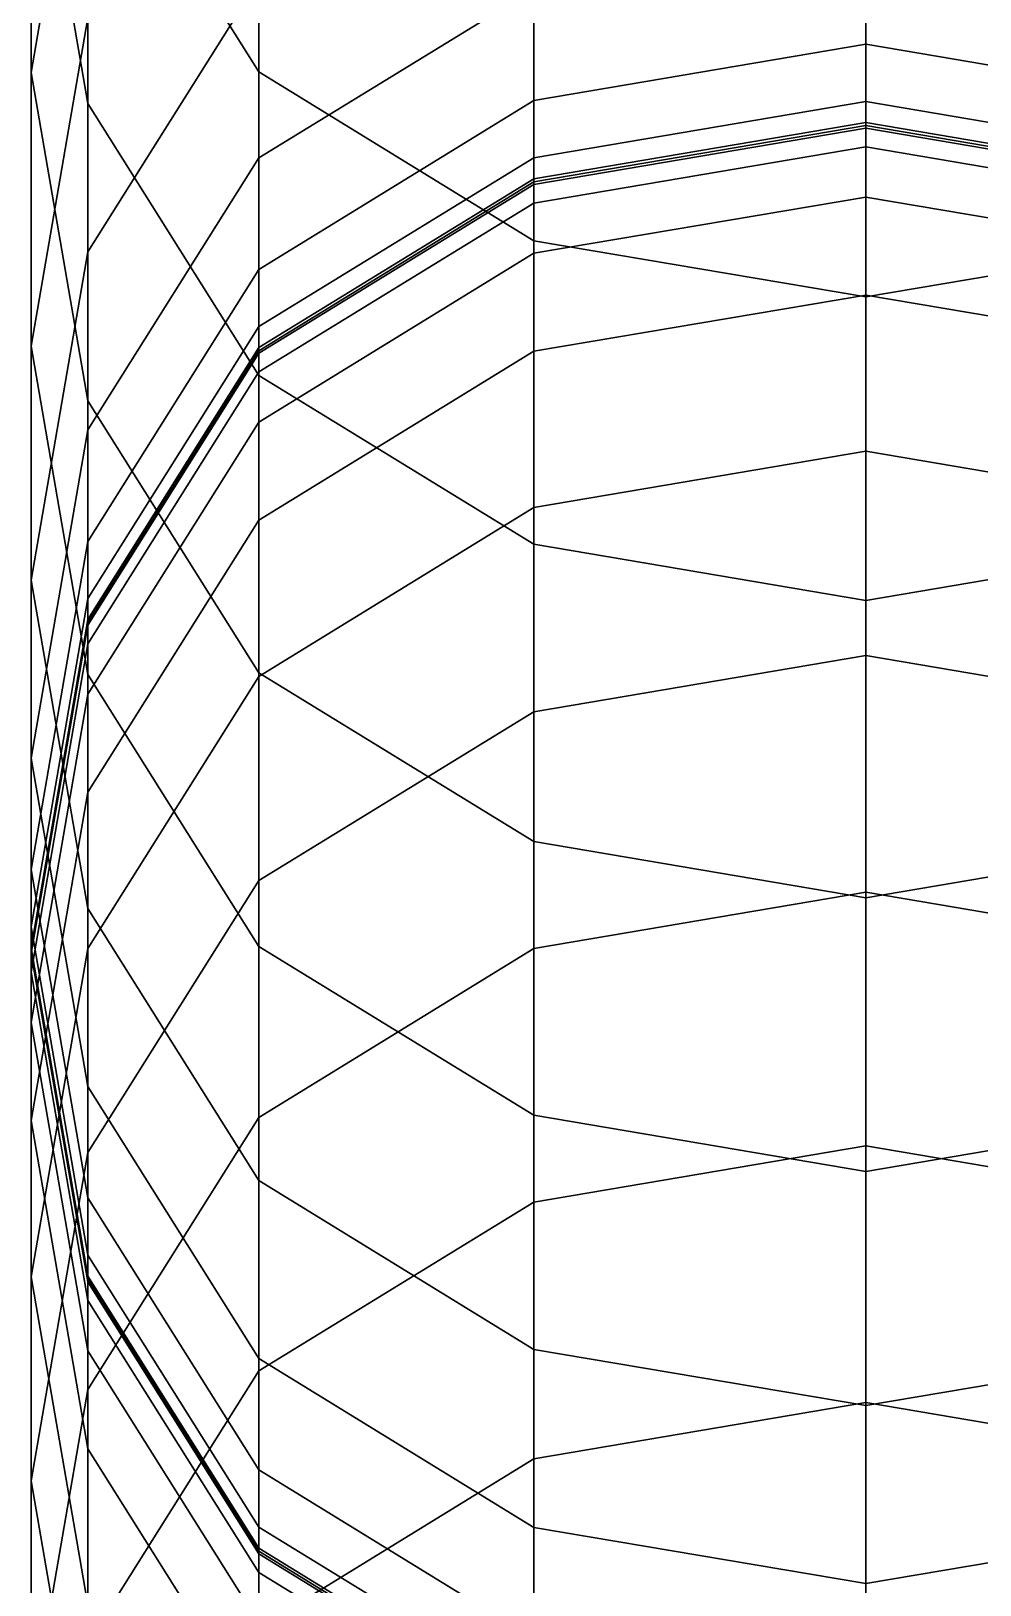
# Model space of a CAD drawing. Extents: x -10238 to 5731, y -23491 to 6659.
# Drawn here: x -10238 to -7698, y -3747 to 412 of the extents above; entities that cross this region are included whole.
import ezdxf

# ---------------------------------------------------------------- set-up
doc = ezdxf.new("R2010")
doc.units = 0

msp = doc.modelspace()

# ---------------------------------------------------------------- linework, layer by layer
for points in [[(-10085.824219, 1179.851196, -255217.453125), (-10085.824219, 1975.424072, -253916.671875), (-10238.167969, 1096.825317, -253916.671875), (-10238.167969, 301.252411, -255217.453125)], [(-10238.167969, 1909.325317, -252585.9375), (-10085.824219, 1030.726563, -252585.9375), (-10085.824219, 218.226517, -253916.671875), (-10238.167969, 1096.825317, -253916.671875)], [(-10085.824219, 1804.536133, -251208.328125), (-9628.792969, 1076.554199, -251208.328125), (-9628.792969, 302.744659, -252585.9375), (-10085.824219, 1030.726563, -252585.9375)], [(-10085.824219, 447.15036, -256510.421875), (-10085.824219, 1179.851196, -255217.453125), (-10238.167969, 301.252411, -255217.453125), (-10238.167969, -431.448425, -256510.421875)], [(-9628.792969, 548.8302, -257819), (-9628.792969, 1175.132202, -256510.421875), (-10085.824219, 447.15036, -256510.421875), (-10085.824219, -179.151672, -257819)], [(-10238.167969, 301.252411, -255217.453125), (-10238.167969, 1096.825317, -253916.671875), (-10085.824219, 218.226517, -253916.671875), (-10085.824219, -577.346375, -255217.453125)], [(-9628.792969, 1076.554199, -251208.328125), (-8892.46582, 624.703369, -251208.328125), (-8892.46582, -149.106201, -252585.9375), (-9628.792969, 302.744659, -252585.9375)], [(-10085.824219, 1030.726563, -252585.9375), (-9628.792969, 302.744659, -252585.9375), (-9628.792969, -509.755371, -253916.671875), (-10085.824219, 218.226517, -253916.671875)], [(-8892.46582, 524.304565, -259166.65625), (-8892.46582, 1000.681091, -257819), (-9628.792969, 548.8302, -257819), (-9628.792969, 72.453735, -259166.65625)], [(-8892.46582, 524.304565, -259166.65625), (-8892.46582, 226.065491, -260569.78125), (-8003.794434, 376.682434, -260569.78125), (-8003.794434, 674.921509, -259166.65625)], [(-8003.794434, 674.921509, -259166.65625), (-8003.794434, 376.682434, -260569.78125), (-7115.123535, 226.065491, -260569.78125), (-7115.123535, 524.304565, -259166.65625)], [(-8892.46582, 624.703369, -251208.328125), (-8003.794434, 474.086395, -251208.328125), (-8003.794434, -299.723145, -252585.9375), (-8892.46582, -149.106201, -252585.9375)], [(-8003.794434, 474.086395, -251208.328125), (-7115.123535, 624.703369, -251208.328125), (-7115.123535, -149.106201, -252585.9375), (-8003.794434, -299.723145, -252585.9375)], [(-9628.792969, 72.453735, -259166.65625), (-9628.792969, 548.8302, -257819), (-10085.824219, -179.151672, -257819), (-10085.824219, -655.528137, -259166.65625)], [(-9628.792969, 72.453735, -259166.65625), (-9628.792969, -225.78537, -260569.78125), (-8892.46582, 226.065491, -260569.78125), (-8892.46582, 524.304565, -259166.65625)], [(-10085.824219, -179.151672, -257819), (-10085.824219, 447.15036, -256510.421875), (-10238.167969, -431.448425, -256510.421875), (-10238.167969, -1057.750488, -257819)], [(-8892.46582, 226.065491, -260569.78125), (-8892.46582, 72.915672, -262016.671875), (-8003.794434, 223.532623, -262016.671875), (-8003.794434, 376.682434, -260569.78125)], [(-8003.794434, 376.682434, -260569.78125), (-8003.794434, 223.532623, -262016.671875), (-7115.123535, 72.915672, -262016.671875), (-7115.123535, 226.065491, -260569.78125)], [(-10238.167969, -431.448425, -256510.421875), (-10238.167969, 301.252411, -255217.453125), (-10085.824219, -577.346375, -255217.453125), (-10085.824219, -1310.047241, -256510.421875)], [(-9628.792969, 302.744659, -252585.9375), (-8892.46582, -149.106201, -252585.9375), (-8892.46582, -961.606201, -253916.671875), (-9628.792969, -509.755371, -253916.671875)], [(-10085.824219, -577.346375, -255217.453125), (-10085.824219, 218.226517, -253916.671875), (-9628.792969, -509.755371, -253916.671875), (-9628.792969, -1305.328247, -255217.453125)], [(-9628.792969, -225.78537, -260569.78125), (-9628.792969, -378.935181, -262016.671875), (-8892.46582, 72.915672, -262016.671875), (-8892.46582, 226.065491, -260569.78125)], [(-8892.46582, 72.915672, -262016.671875), (-8892.46582, 16.492058, -263488.5625), (-8003.794434, 167.109009, -263488.5625), (-8003.794434, 223.532623, -262016.671875)], [(-8003.794434, 223.532623, -262016.671875), (-8003.794434, 167.109009, -263488.5625), (-7115.123535, 16.492058, -263488.5625), (-7115.123535, 72.915672, -262016.671875)], [(-8892.46582, 16.492058, -263488.5625), (-8892.46582, 8.431541, -264966.6875), (-8003.794434, 159.048492, -264966.6875), (-8003.794434, 167.109009, -263488.5625)], [(-8003.794434, 167.109009, -263488.5625), (-8003.794434, 159.048492, -264966.6875), (-7115.123535, 8.431541, -264966.6875), (-7115.123535, 16.492058, -263488.5625)], [(-8003.794434, 159.048492, -270783.3125), (-8003.794434, 159.048492, -269342.4375), (-8892.46582, 8.431541, -269342.4375), (-8892.46582, 8.431541, -270783.3125)], [(-8003.794434, 159.048492, -269342.4375), (-8003.794434, 159.048492, -267893.75), (-8892.46582, 8.431541, -267893.75), (-8892.46582, 8.431541, -269342.4375)], [(-8003.794434, 159.048492, -267893.75), (-8003.794434, 159.048492, -266435.6875), (-8892.46582, 8.431541, -266435.6875), (-8892.46582, 8.431541, -267893.75)], [(-8003.794434, 159.048492, -266435.6875), (-8003.794434, 159.048492, -264966.6875), (-8892.46582, 8.431541, -264966.6875), (-8892.46582, 8.431541, -266435.6875)], [(-8892.46582, 8.431541, -270783.3125), (-8892.46582, 8.431541, -272216.90625), (-8003.794434, 159.048492, -272216.90625), (-8003.794434, 159.048492, -270783.3125)], [(-8892.46582, 8.431541, -272216.90625), (-8892.46582, 8.431541, -273639.5625), (-8003.794434, 159.048492, -273639.5625), (-8003.794434, 159.048492, -272216.90625)], [(-8892.46582, 8.431541, -273639.5625), (-8892.46582, 8.431541, -275046.59375), (-8003.794434, 159.048492, -275046.59375), (-8003.794434, 159.048492, -273639.5625)], [(-8892.46582, 8.431541, -275046.59375), (-8892.46582, 8.431541, -276433.3125), (-8003.794434, 159.048492, -276433.3125), (-8003.794434, 159.048492, -275046.59375)], [(-8003.794434, 159.048492, -281700), (-8003.794434, 159.048492, -280431.78125), (-8892.46582, 8.431541, -280431.78125), (-8892.46582, 8.431541, -281700)], [(-8003.794434, 159.048492, -280431.78125), (-8003.794434, 159.048492, -279129.15625), (-8892.46582, 8.431541, -279129.15625), (-8892.46582, 8.431541, -280431.78125)], [(-8003.794434, 159.048492, -279129.15625), (-8003.794434, 159.048492, -277795.3125), (-8892.46582, 8.431541, -277795.3125), (-8892.46582, 8.431541, -279129.15625)], [(-8003.794434, 159.048492, -277795.3125), (-8003.794434, 159.048492, -276433.3125), (-8892.46582, 8.431541, -276433.3125), (-8892.46582, 8.431541, -277795.3125)], [(-8892.46582, 8.431541, -281700), (-8892.46582, 8.431541, -282935.6875), (-8003.794434, 159.048492, -282935.6875), (-8003.794434, 159.048492, -281700)], [(-8892.46582, 8.431541, -282935.6875), (-8892.46582, 8.431541, -284160.40625), (-8003.794434, 159.048492, -284160.40625), (-8003.794434, 159.048492, -282935.6875)], [(-8892.46582, 8.431541, -284160.40625), (-8892.46582, 8.431541, -285400.78125), (-8003.794434, 159.048492, -285400.78125), (-8003.794434, 159.048492, -284160.40625)], [(-8892.46582, 8.431541, -285400.78125), (-8892.46582, 8.431541, -286683.34375), (-8003.794434, 159.048492, -286683.34375), (-8003.794434, 159.048492, -285400.78125)], [(-8003.794434, 151.962418, -288024.5), (-8003.794434, 159.048492, -286683.34375), (-8892.46582, 8.431541, -286683.34375), (-8892.46582, 1.345467, -288024.5)], [(-8003.794434, 102.359894, -289400), (-8003.794434, 151.962418, -288024.5), (-8892.46582, 1.345467, -288024.5), (-8892.46582, -48.257057, -289400)], [(-7115.123535, 8.431541, -270783.3125), (-7115.123535, 8.431541, -269342.4375), (-8003.794434, 159.048492, -269342.4375), (-8003.794434, 159.048492, -270783.3125)], [(-7115.123535, 8.431541, -269342.4375), (-7115.123535, 8.431541, -267893.75), (-8003.794434, 159.048492, -267893.75), (-8003.794434, 159.048492, -269342.4375)], [(-7115.123535, 8.431541, -267893.75), (-7115.123535, 8.431541, -266435.6875), (-8003.794434, 159.048492, -266435.6875), (-8003.794434, 159.048492, -267893.75)], [(-7115.123535, 8.431541, -266435.6875), (-7115.123535, 8.431541, -264966.6875), (-8003.794434, 159.048492, -264966.6875), (-8003.794434, 159.048492, -266435.6875)], [(-8003.794434, 159.048492, -270783.3125), (-8003.794434, 159.048492, -272216.90625), (-7115.123535, 8.431541, -272216.90625), (-7115.123535, 8.431541, -270783.3125)], [(-8003.794434, 159.048492, -272216.90625), (-8003.794434, 159.048492, -273639.5625), (-7115.123535, 8.431541, -273639.5625), (-7115.123535, 8.431541, -272216.90625)], [(-8003.794434, 159.048492, -273639.5625), (-8003.794434, 159.048492, -275046.59375), (-7115.123535, 8.431541, -275046.59375), (-7115.123535, 8.431541, -273639.5625)], [(-8003.794434, 159.048492, -275046.59375), (-8003.794434, 159.048492, -276433.3125), (-7115.123535, 8.431541, -276433.3125), (-7115.123535, 8.431541, -275046.59375)], [(-7115.123535, 8.431541, -281700), (-7115.123535, 8.431541, -280431.78125), (-8003.794434, 159.048492, -280431.78125), (-8003.794434, 159.048492, -281700)], [(-7115.123535, 8.431541, -280431.78125), (-7115.123535, 8.431541, -279129.15625), (-8003.794434, 159.048492, -279129.15625), (-8003.794434, 159.048492, -280431.78125)], [(-7115.123535, 8.431541, -279129.15625), (-7115.123535, 8.431541, -277795.3125), (-8003.794434, 159.048492, -277795.3125), (-8003.794434, 159.048492, -279129.15625)], [(-7115.123535, 8.431541, -277795.3125), (-7115.123535, 8.431541, -276433.3125), (-8003.794434, 159.048492, -276433.3125), (-8003.794434, 159.048492, -277795.3125)], [(-8003.794434, 159.048492, -281700), (-8003.794434, 159.048492, -282935.6875), (-7115.123535, 8.431541, -282935.6875), (-7115.123535, 8.431541, -281700)], [(-8003.794434, 159.048492, -282935.6875), (-8003.794434, 159.048492, -284160.40625), (-7115.123535, 8.431541, -284160.40625), (-7115.123535, 8.431541, -282935.6875)], [(-8003.794434, 159.048492, -284160.40625), (-8003.794434, 159.048492, -285400.78125), (-7115.123535, 8.431541, -285400.78125), (-7115.123535, 8.431541, -284160.40625)], [(-8003.794434, 159.048492, -285400.78125), (-8003.794434, 159.048492, -286683.34375), (-7115.123535, 8.431541, -286683.34375), (-7115.123535, 8.431541, -285400.78125)], [(-7115.123535, 1.345467, -288024.5), (-7115.123535, 8.431541, -286683.34375), (-8003.794434, 159.048492, -286683.34375), (-8003.794434, 151.962418, -288024.5)], [(-7115.123535, -48.257057, -289400), (-7115.123535, 1.345467, -288024.5), (-8003.794434, 151.962418, -288024.5), (-8003.794434, 102.359894, -289400)], [(-8003.794434, -32.275528, -290775.5), (-8003.794434, 102.359894, -289400), (-8892.46582, -48.257057, -289400), (-8892.46582, -182.892487, -290775.5)], [(-7115.123535, -182.892487, -290775.5), (-7115.123535, -48.257057, -289400), (-8003.794434, 102.359894, -289400), (-8003.794434, -32.275528, -290775.5)], [(-9628.792969, 72.453735, -259166.65625), (-10085.824219, -655.528137, -259166.65625), (-10085.824219, -953.767273, -260569.78125), (-9628.792969, -225.78537, -260569.78125)], [(-9628.792969, -378.935181, -262016.671875), (-9628.792969, -435.358795, -263488.5625), (-8892.46582, 16.492058, -263488.5625), (-8892.46582, 72.915672, -262016.671875)], [(-9628.792969, -435.358795, -263488.5625), (-9628.792969, -443.419312, -264966.6875), (-8892.46582, 8.431541, -264966.6875), (-8892.46582, 16.492058, -263488.5625)], [(-8892.46582, 8.431541, -270783.3125), (-8892.46582, 8.431541, -269342.4375), (-9628.792969, -443.419312, -269342.4375), (-9628.792969, -443.419312, -270783.3125)], [(-8892.46582, 8.431541, -269342.4375), (-8892.46582, 8.431541, -267893.75), (-9628.792969, -443.419312, -267893.75), (-9628.792969, -443.419312, -269342.4375)], [(-8892.46582, 8.431541, -267893.75), (-8892.46582, 8.431541, -266435.6875), (-9628.792969, -443.419312, -266435.6875), (-9628.792969, -443.419312, -267893.75)], [(-8892.46582, 8.431541, -266435.6875), (-8892.46582, 8.431541, -264966.6875), (-9628.792969, -443.419312, -264966.6875), (-9628.792969, -443.419312, -266435.6875)], [(-9628.792969, -443.419312, -270783.3125), (-9628.792969, -443.419312, -272216.90625), (-8892.46582, 8.431541, -272216.90625), (-8892.46582, 8.431541, -270783.3125)], [(-9628.792969, -443.419312, -272216.90625), (-9628.792969, -443.419312, -273639.5625), (-8892.46582, 8.431541, -273639.5625), (-8892.46582, 8.431541, -272216.90625)], [(-9628.792969, -443.419312, -273639.5625), (-9628.792969, -443.419312, -275046.59375), (-8892.46582, 8.431541, -275046.59375), (-8892.46582, 8.431541, -273639.5625)], [(-9628.792969, -443.419312, -275046.59375), (-9628.792969, -443.419312, -276433.3125), (-8892.46582, 8.431541, -276433.3125), (-8892.46582, 8.431541, -275046.59375)], [(-8892.46582, 8.431541, -281700), (-8892.46582, 8.431541, -280431.78125), (-9628.792969, -443.419312, -280431.78125), (-9628.792969, -443.419312, -281700)], [(-8892.46582, 8.431541, -280431.78125), (-8892.46582, 8.431541, -279129.15625), (-9628.792969, -443.419312, -279129.15625), (-9628.792969, -443.419312, -280431.78125)], [(-8892.46582, 8.431541, -279129.15625), (-8892.46582, 8.431541, -277795.3125), (-9628.792969, -443.419312, -277795.3125), (-9628.792969, -443.419312, -279129.15625)], [(-8892.46582, 8.431541, -277795.3125), (-8892.46582, 8.431541, -276433.3125), (-9628.792969, -443.419312, -276433.3125), (-9628.792969, -443.419312, -277795.3125)], [(-9628.792969, -443.419312, -281700), (-9628.792969, -443.419312, -282935.6875), (-8892.46582, 8.431541, -282935.6875), (-8892.46582, 8.431541, -281700)], [(-9628.792969, -443.419312, -282935.6875), (-9628.792969, -443.419312, -284160.40625), (-8892.46582, 8.431541, -284160.40625), (-8892.46582, 8.431541, -282935.6875)], [(-9628.792969, -443.419312, -284160.40625), (-9628.792969, -443.419312, -285400.78125), (-8892.46582, 8.431541, -285400.78125), (-8892.46582, 8.431541, -284160.40625)], [(-9628.792969, -443.419312, -285400.78125), (-9628.792969, -443.419312, -286683.34375), (-8892.46582, 8.431541, -286683.34375), (-8892.46582, 8.431541, -285400.78125)], [(-8892.46582, 1.345467, -288024.5), (-8892.46582, 8.431541, -286683.34375), (-9628.792969, -443.419312, -286683.34375), (-9628.792969, -450.505371, -288024.5)], [(-8892.46582, -48.257057, -289400), (-8892.46582, 1.345467, -288024.5), (-9628.792969, -450.505371, -288024.5), (-9628.792969, -500.10791, -289400)], [(-8003.794434, -294.460297, -292116.65625), (-8003.794434, -32.275528, -290775.5), (-8892.46582, -182.892487, -290775.5), (-8892.46582, -445.07724, -292116.65625)], [(-7115.123535, -445.07724, -292116.65625), (-7115.123535, -182.892487, -290775.5), (-8003.794434, -32.275528, -290775.5), (-8003.794434, -294.460297, -292116.65625)], [(-8892.46582, -182.892487, -290775.5), (-8892.46582, -48.257057, -289400), (-9628.792969, -500.10791, -289400), (-9628.792969, -634.743347, -290775.5)], [(-8892.46582, -149.106201, -252585.9375), (-8003.794434, -299.723145, -252585.9375), (-8003.794434, -1112.223145, -253916.671875), (-8892.46582, -961.606201, -253916.671875)], [(-8003.794434, -299.723145, -252585.9375), (-7115.123535, -149.106201, -252585.9375), (-7115.123535, -961.606201, -253916.671875), (-8003.794434, -1112.223145, -253916.671875)], [(-10085.824219, -655.528137, -259166.65625), (-10085.824219, -179.151672, -257819), (-10238.167969, -1057.750488, -257819), (-10238.167969, -1534.126953, -259166.65625)], [(-8892.46582, -445.07724, -292116.65625), (-8892.46582, -182.892487, -290775.5), (-9628.792969, -634.743347, -290775.5), (-9628.792969, -896.928101, -292116.65625)], [(-9628.792969, -225.78537, -260569.78125), (-10085.824219, -953.767273, -260569.78125), (-10085.824219, -1106.917114, -262016.671875), (-9628.792969, -378.935181, -262016.671875)], [(-8892.46582, -445.07724, -292116.65625), (-8892.46582, -863.306458, -293397.90625), (-8003.794434, -712.689453, -293397.90625), (-8003.794434, -294.460297, -292116.65625)], [(-8003.794434, -294.460297, -292116.65625), (-8003.794434, -712.689453, -293397.90625), (-7115.123535, -863.306458, -293397.90625), (-7115.123535, -445.07724, -292116.65625)], [(-9628.792969, -378.935181, -262016.671875), (-10085.824219, -1106.917114, -262016.671875), (-10085.824219, -1163.340698, -263488.5625), (-9628.792969, -435.358795, -263488.5625)], [(-10238.167969, -1057.750488, -257819), (-10238.167969, -431.448425, -256510.421875), (-10085.824219, -1310.047241, -256510.421875), (-10085.824219, -1936.349243, -257819)], [(-9628.792969, -435.358795, -263488.5625), (-10085.824219, -1163.340698, -263488.5625), (-10085.824219, -1171.401245, -264966.6875), (-9628.792969, -443.419312, -264966.6875)], [(-9628.792969, -443.419312, -270783.3125), (-9628.792969, -443.419312, -269342.4375), (-10085.824219, -1171.401245, -269342.4375), (-10085.824219, -1171.401245, -270783.3125)], [(-9628.792969, -443.419312, -269342.4375), (-9628.792969, -443.419312, -267893.75), (-10085.824219, -1171.401245, -267893.75), (-10085.824219, -1171.401245, -269342.4375)], [(-9628.792969, -443.419312, -267893.75), (-9628.792969, -443.419312, -266435.6875), (-10085.824219, -1171.401245, -266435.6875), (-10085.824219, -1171.401245, -267893.75)], [(-9628.792969, -443.419312, -266435.6875), (-9628.792969, -443.419312, -264966.6875), (-10085.824219, -1171.401245, -264966.6875), (-10085.824219, -1171.401245, -266435.6875)], [(-9628.792969, -443.419312, -270783.3125), (-10085.824219, -1171.401245, -270783.3125), (-10085.824219, -1171.401245, -272216.90625), (-9628.792969, -443.419312, -272216.90625)], [(-9628.792969, -443.419312, -272216.90625), (-10085.824219, -1171.401245, -272216.90625), (-10085.824219, -1171.401245, -273639.5625), (-9628.792969, -443.419312, -273639.5625)], [(-9628.792969, -443.419312, -273639.5625), (-10085.824219, -1171.401245, -273639.5625), (-10085.824219, -1171.401245, -275046.59375), (-9628.792969, -443.419312, -275046.59375)], [(-9628.792969, -443.419312, -275046.59375), (-10085.824219, -1171.401245, -275046.59375), (-10085.824219, -1171.401245, -276433.3125), (-9628.792969, -443.419312, -276433.3125)], [(-9628.792969, -443.419312, -281700), (-9628.792969, -443.419312, -280431.78125), (-10085.824219, -1171.401245, -280431.78125), (-10085.824219, -1171.401245, -281700)], [(-9628.792969, -443.419312, -280431.78125), (-9628.792969, -443.419312, -279129.15625), (-10085.824219, -1171.401245, -279129.15625), (-10085.824219, -1171.401245, -280431.78125)], [(-9628.792969, -443.419312, -279129.15625), (-9628.792969, -443.419312, -277795.3125), (-10085.824219, -1171.401245, -277795.3125), (-10085.824219, -1171.401245, -279129.15625)], [(-9628.792969, -443.419312, -277795.3125), (-9628.792969, -443.419312, -276433.3125), (-10085.824219, -1171.401245, -276433.3125), (-10085.824219, -1171.401245, -277795.3125)], [(-9628.792969, -443.419312, -281700), (-10085.824219, -1171.401245, -281700), (-10085.824219, -1171.401245, -282935.6875), (-9628.792969, -443.419312, -282935.6875)], [(-9628.792969, -443.419312, -282935.6875), (-10085.824219, -1171.401245, -282935.6875), (-10085.824219, -1171.401245, -284160.40625), (-9628.792969, -443.419312, -284160.40625)], [(-9628.792969, -443.419312, -284160.40625), (-10085.824219, -1171.401245, -284160.40625), (-10085.824219, -1171.401245, -285400.78125), (-9628.792969, -443.419312, -285400.78125)], [(-9628.792969, -443.419312, -285400.78125), (-10085.824219, -1171.401245, -285400.78125), (-10085.824219, -1171.401245, -286683.34375), (-9628.792969, -443.419312, -286683.34375)], [(-9628.792969, -450.505371, -288024.5), (-9628.792969, -443.419312, -286683.34375), (-10085.824219, -1171.401245, -286683.34375), (-10085.824219, -1178.487305, -288024.5)], [(-9628.792969, -500.10791, -289400), (-9628.792969, -450.505371, -288024.5), (-10085.824219, -1178.487305, -288024.5), (-10085.824219, -1228.089844, -289400)], [(-9628.792969, -896.928101, -292116.65625), (-9628.792969, -1315.157349, -293397.90625), (-8892.46582, -863.306458, -293397.90625), (-8892.46582, -445.07724, -292116.65625)], [(-9628.792969, -634.743347, -290775.5), (-9628.792969, -500.10791, -289400), (-10085.824219, -1228.089844, -289400), (-10085.824219, -1362.72522, -290775.5)], [(-9628.792969, -1305.328247, -255217.453125), (-9628.792969, -509.755371, -253916.671875), (-8892.46582, -961.606201, -253916.671875), (-8892.46582, -1757.179077, -255217.453125)], [(-10085.824219, -1310.047241, -256510.421875), (-10085.824219, -577.346375, -255217.453125), (-9628.792969, -1305.328247, -255217.453125), (-9628.792969, -2038.029053, -256510.421875)], [(-10085.824219, -655.528137, -259166.65625), (-10238.167969, -1534.126953, -259166.65625), (-10238.167969, -1832.366089, -260569.78125), (-10085.824219, -953.767273, -260569.78125)], [(-9628.792969, -896.928101, -292116.65625), (-9628.792969, -634.743347, -290775.5), (-10085.824219, -1362.72522, -290775.5), (-10085.824219, -1624.910034, -292116.65625)], [(-8892.46582, -863.306458, -293397.90625), (-8892.46582, -1409.989624, -294629.15625), (-8003.794434, -1259.372559, -294629.15625), (-8003.794434, -712.689453, -293397.90625)], [(-8003.794434, -712.689453, -293397.90625), (-8003.794434, -1259.372559, -294629.15625), (-7115.123535, -1409.989624, -294629.15625), (-7115.123535, -863.306458, -293397.90625)], [(-9628.792969, -1315.157349, -293397.90625), (-9628.792969, -1861.840454, -294629.15625), (-8892.46582, -1409.989624, -294629.15625), (-8892.46582, -863.306458, -293397.90625)], [(-9628.792969, -896.928101, -292116.65625), (-10085.824219, -1624.910034, -292116.65625), (-10085.824219, -2043.13916, -293397.90625), (-9628.792969, -1315.157349, -293397.90625)], [(-10085.824219, -953.767273, -260569.78125), (-10238.167969, -1832.366089, -260569.78125), (-10238.167969, -1985.515869, -262016.671875), (-10085.824219, -1106.917114, -262016.671875)], [(-8892.46582, -1757.179077, -255217.453125), (-8892.46582, -961.606201, -253916.671875), (-8003.794434, -1112.223145, -253916.671875), (-8003.794434, -1907.796143, -255217.453125)], [(-8003.794434, -1907.796143, -255217.453125), (-8003.794434, -1112.223145, -253916.671875), (-7115.123535, -961.606201, -253916.671875), (-7115.123535, -1757.179077, -255217.453125)], [(-10238.167969, -1534.126953, -259166.65625), (-10238.167969, -1057.750488, -257819), (-10085.824219, -1936.349243, -257819), (-10085.824219, -2412.725586, -259166.65625)], [(-10085.824219, -1106.917114, -262016.671875), (-10238.167969, -1985.515869, -262016.671875), (-10238.167969, -2041.939453, -263488.5625), (-10085.824219, -1163.340698, -263488.5625)], [(-10085.824219, -1163.340698, -263488.5625), (-10238.167969, -2041.939453, -263488.5625), (-10238.167969, -2050, -264966.6875), (-10085.824219, -1171.401245, -264966.6875)], [(-10085.824219, -1171.401245, -270783.3125), (-10085.824219, -1171.401245, -269342.4375), (-10238.167969, -2050, -269342.4375), (-10238.167969, -2050, -270783.3125)], [(-10085.824219, -1171.401245, -269342.4375), (-10085.824219, -1171.401245, -267893.75), (-10238.167969, -2050, -267893.75), (-10238.167969, -2050, -269342.4375)], [(-10085.824219, -1171.401245, -267893.75), (-10085.824219, -1171.401245, -266435.6875), (-10238.167969, -2050, -266435.6875), (-10238.167969, -2050, -267893.75)], [(-10085.824219, -1171.401245, -266435.6875), (-10085.824219, -1171.401245, -264966.6875), (-10238.167969, -2050, -264966.6875), (-10238.167969, -2050, -266435.6875)], [(-10085.824219, -1171.401245, -270783.3125), (-10238.167969, -2050, -270783.3125), (-10238.167969, -2050, -272216.90625), (-10085.824219, -1171.401245, -272216.90625)], [(-10085.824219, -1171.401245, -272216.90625), (-10238.167969, -2050, -272216.90625), (-10238.167969, -2050, -273639.5625), (-10085.824219, -1171.401245, -273639.5625)], [(-10085.824219, -1171.401245, -273639.5625), (-10238.167969, -2050, -273639.5625), (-10238.167969, -2050, -275046.59375), (-10085.824219, -1171.401245, -275046.59375)], [(-10085.824219, -1171.401245, -275046.59375), (-10238.167969, -2050, -275046.59375), (-10238.167969, -2050, -276433.3125), (-10085.824219, -1171.401245, -276433.3125)], [(-10085.824219, -1171.401245, -281700), (-10085.824219, -1171.401245, -280431.78125), (-10238.167969, -2050, -280431.78125), (-10238.167969, -2050, -281700)], [(-10085.824219, -1171.401245, -280431.78125), (-10085.824219, -1171.401245, -279129.15625), (-10238.167969, -2050, -279129.15625), (-10238.167969, -2050, -280431.78125)], [(-10085.824219, -1171.401245, -279129.15625), (-10085.824219, -1171.401245, -277795.3125), (-10238.167969, -2050, -277795.3125), (-10238.167969, -2050, -279129.15625)], [(-10085.824219, -1171.401245, -277795.3125), (-10085.824219, -1171.401245, -276433.3125), (-10238.167969, -2050, -276433.3125), (-10238.167969, -2050, -277795.3125)], [(-10085.824219, -1171.401245, -281700), (-10238.167969, -2050, -281700), (-10238.167969, -2050, -282935.6875), (-10085.824219, -1171.401245, -282935.6875)], [(-10085.824219, -1171.401245, -282935.6875), (-10238.167969, -2050, -282935.6875), (-10238.167969, -2050, -284160.40625), (-10085.824219, -1171.401245, -284160.40625)], [(-10085.824219, -1171.401245, -284160.40625), (-10238.167969, -2050, -284160.40625), (-10238.167969, -2050, -285400.78125), (-10085.824219, -1171.401245, -285400.78125)], [(-10085.824219, -1171.401245, -285400.78125), (-10238.167969, -2050, -285400.78125), (-10238.167969, -2050, -286683.34375), (-10085.824219, -1171.401245, -286683.34375)], [(-10085.824219, -1178.487305, -288024.5), (-10085.824219, -1171.401245, -286683.34375), (-10238.167969, -2050, -286683.34375), (-10238.167969, -2057.085938, -288024.5)], [(-10085.824219, -1228.089844, -289400), (-10085.824219, -1178.487305, -288024.5), (-10238.167969, -2057.085938, -288024.5), (-10238.167969, -2106.688477, -289400)], [(-10085.824219, -1362.72522, -290775.5), (-10085.824219, -1228.089844, -289400), (-10238.167969, -2106.688477, -289400), (-10238.167969, -2241.323975, -290775.5)], [(-8892.46582, -1409.989624, -294629.15625), (-8892.46582, -2043.514771, -295829.1875), (-8003.794434, -1892.897827, -295829.1875), (-8003.794434, -1259.372559, -294629.15625)], [(-8003.794434, -1259.372559, -294629.15625), (-8003.794434, -1892.897827, -295829.1875), (-7115.123535, -2043.514771, -295829.1875), (-7115.123535, -1409.989624, -294629.15625)], [(-10085.824219, -1936.349243, -257819), (-10085.824219, -1310.047241, -256510.421875), (-9628.792969, -2038.029053, -256510.421875), (-9628.792969, -2664.331055, -257819)], [(-9628.792969, -1315.157349, -293397.90625), (-10085.824219, -2043.13916, -293397.90625), (-10085.824219, -2589.822266, -294629.15625), (-9628.792969, -1861.840454, -294629.15625)], [(-9628.792969, -2038.029053, -256510.421875), (-9628.792969, -1305.328247, -255217.453125), (-8892.46582, -1757.179077, -255217.453125), (-8892.46582, -2489.879883, -256510.421875)], [(-10085.824219, -1624.910034, -292116.65625), (-10085.824219, -1362.72522, -290775.5), (-10238.167969, -2241.323975, -290775.5), (-10238.167969, -2503.508789, -292116.65625)], [(-9628.792969, -1861.840454, -294629.15625), (-9628.792969, -2495.365723, -295829.1875), (-8892.46582, -2043.514771, -295829.1875), (-8892.46582, -1409.989624, -294629.15625)], [(-10238.167969, -1534.126953, -259166.65625), (-10085.824219, -2412.725586, -259166.65625), (-10085.824219, -2710.964844, -260569.78125), (-10238.167969, -1832.366089, -260569.78125)], [(-10085.824219, -1624.910034, -292116.65625), (-10238.167969, -2503.508789, -292116.65625), (-10238.167969, -2921.738037, -293397.90625), (-10085.824219, -2043.13916, -293397.90625)], [(-8892.46582, -2489.879883, -256510.421875), (-8892.46582, -1757.179077, -255217.453125), (-8003.794434, -1907.796143, -255217.453125), (-8003.794434, -2640.496826, -256510.421875)], [(-8003.794434, -2640.496826, -256510.421875), (-8003.794434, -1907.796143, -255217.453125), (-7115.123535, -1757.179077, -255217.453125), (-7115.123535, -2489.879883, -256510.421875)], [(-10238.167969, -1832.366089, -260569.78125), (-10085.824219, -2710.964844, -260569.78125), (-10085.824219, -2864.114502, -262016.671875), (-10238.167969, -1985.515869, -262016.671875)], [(-9628.792969, -1861.840454, -294629.15625), (-10085.824219, -2589.822266, -294629.15625), (-10085.824219, -3223.347656, -295829.1875), (-9628.792969, -2495.365723, -295829.1875)], [(-8892.46582, -2043.514771, -295829.1875), (-8892.46582, -2722.270264, -297016.6875), (-8003.794434, -2571.65332, -297016.6875), (-8003.794434, -1892.897827, -295829.1875)], [(-8003.794434, -1892.897827, -295829.1875), (-8003.794434, -2571.65332, -297016.6875), (-7115.123535, -2722.270264, -297016.6875), (-7115.123535, -2043.514771, -295829.1875)], [(-10085.824219, -2412.725586, -259166.65625), (-10085.824219, -1936.349243, -257819), (-9628.792969, -2664.331055, -257819), (-9628.792969, -3140.70752, -259166.65625)], [(-10238.167969, -1985.515869, -262016.671875), (-10085.824219, -2864.114502, -262016.671875), (-10085.824219, -2920.53833, -263488.5625), (-10238.167969, -2041.939453, -263488.5625)], [(-10238.167969, -2041.939453, -263488.5625), (-10085.824219, -2920.53833, -263488.5625), (-10085.824219, -2928.598633, -264966.6875), (-10238.167969, -2050, -264966.6875)], [(-10085.824219, -2043.13916, -293397.90625), (-10238.167969, -2921.738037, -293397.90625), (-10238.167969, -3468.421143, -294629.15625), (-10085.824219, -2589.822266, -294629.15625)], [(-10238.167969, -2050, -270783.3125), (-10238.167969, -2050, -269342.4375), (-10085.824219, -2928.598633, -269342.4375), (-10085.824219, -2928.598633, -270783.3125)], [(-10238.167969, -2050, -269342.4375), (-10238.167969, -2050, -267893.75), (-10085.824219, -2928.598633, -267893.75), (-10085.824219, -2928.598633, -269342.4375)], [(-10238.167969, -2050, -267893.75), (-10238.167969, -2050, -266435.6875), (-10085.824219, -2928.598633, -266435.6875), (-10085.824219, -2928.598633, -267893.75)], [(-10238.167969, -2050, -266435.6875), (-10238.167969, -2050, -264966.6875), (-10085.824219, -2928.598633, -264966.6875), (-10085.824219, -2928.598633, -266435.6875)], [(-10238.167969, -2050, -270783.3125), (-10085.824219, -2928.598633, -270783.3125), (-10085.824219, -2928.598633, -272216.90625), (-10238.167969, -2050, -272216.90625)], [(-10238.167969, -2050, -272216.90625), (-10085.824219, -2928.598633, -272216.90625), (-10085.824219, -2928.598633, -273639.5625), (-10238.167969, -2050, -273639.5625)], [(-10238.167969, -2050, -273639.5625), (-10085.824219, -2928.598633, -273639.5625), (-10085.824219, -2928.598633, -275046.59375), (-10238.167969, -2050, -275046.59375)], [(-10238.167969, -2050, -275046.59375), (-10085.824219, -2928.598633, -275046.59375), (-10085.824219, -2928.598633, -276433.3125), (-10238.167969, -2050, -276433.3125)], [(-10238.167969, -2050, -281700), (-10238.167969, -2050, -280431.78125), (-10085.824219, -2928.598633, -280431.78125), (-10085.824219, -2928.598633, -281700)], [(-10238.167969, -2050, -280431.78125), (-10238.167969, -2050, -279129.15625), (-10085.824219, -2928.598633, -279129.15625), (-10085.824219, -2928.598633, -280431.78125)], [(-10238.167969, -2050, -279129.15625), (-10238.167969, -2050, -277795.3125), (-10085.824219, -2928.598633, -277795.3125), (-10085.824219, -2928.598633, -279129.15625)], [(-10238.167969, -2050, -277795.3125), (-10238.167969, -2050, -276433.3125), (-10085.824219, -2928.598633, -276433.3125), (-10085.824219, -2928.598633, -277795.3125)], [(-10238.167969, -2050, -281700), (-10085.824219, -2928.598633, -281700), (-10085.824219, -2928.598633, -282935.6875), (-10238.167969, -2050, -282935.6875)], [(-10238.167969, -2050, -282935.6875), (-10085.824219, -2928.598633, -282935.6875), (-10085.824219, -2928.598633, -284160.40625), (-10238.167969, -2050, -284160.40625)], [(-10238.167969, -2050, -284160.40625), (-10085.824219, -2928.598633, -284160.40625), (-10085.824219, -2928.598633, -285400.78125), (-10238.167969, -2050, -285400.78125)], [(-10238.167969, -2050, -285400.78125), (-10085.824219, -2928.598633, -285400.78125), (-10085.824219, -2928.598633, -286683.34375), (-10238.167969, -2050, -286683.34375)], [(-10238.167969, -2057.085938, -288024.5), (-10238.167969, -2050, -286683.34375), (-10085.824219, -2928.598633, -286683.34375), (-10085.824219, -2935.684814, -288024.5)], [(-10238.167969, -2106.688477, -289400), (-10238.167969, -2057.085938, -288024.5), (-10085.824219, -2935.684814, -288024.5), (-10085.824219, -2985.287354, -289400)], [(-9628.792969, -2664.331055, -257819), (-9628.792969, -2038.029053, -256510.421875), (-8892.46582, -2489.879883, -256510.421875), (-8892.46582, -3116.181885, -257819)], [(-9628.792969, -2495.365723, -295829.1875), (-9628.792969, -3174.121094, -297016.6875), (-8892.46582, -2722.270264, -297016.6875), (-8892.46582, -2043.514771, -295829.1875)], [(-10238.167969, -2241.323975, -290775.5), (-10238.167969, -2106.688477, -289400), (-10085.824219, -2985.287354, -289400), (-10085.824219, -3119.922852, -290775.5)], [(-10238.167969, -2503.508789, -292116.65625), (-10238.167969, -2241.323975, -290775.5), (-10085.824219, -3119.922852, -290775.5), (-10085.824219, -3382.107422, -292116.65625)], [(-10085.824219, -2412.725586, -259166.65625), (-9628.792969, -3140.70752, -259166.65625), (-9628.792969, -3438.946533, -260569.78125), (-10085.824219, -2710.964844, -260569.78125)], [(-8892.46582, -3116.181885, -257819), (-8892.46582, -2489.879883, -256510.421875), (-8003.794434, -2640.496826, -256510.421875), (-8003.794434, -3266.798828, -257819)], [(-8003.794434, -3266.798828, -257819), (-8003.794434, -2640.496826, -256510.421875), (-7115.123535, -2489.879883, -256510.421875), (-7115.123535, -3116.181885, -257819)], [(-10238.167969, -2503.508789, -292116.65625), (-10085.824219, -3382.107422, -292116.65625), (-10085.824219, -3800.33667, -293397.90625), (-10238.167969, -2921.738037, -293397.90625)], [(-9628.792969, -2495.365723, -295829.1875), (-10085.824219, -3223.347656, -295829.1875), (-10085.824219, -3902.103027, -297016.6875), (-9628.792969, -3174.121094, -297016.6875)], [(-8003.794434, -3258.755615, -298205.46875), (-8003.794434, -2571.65332, -297016.6875), (-8892.46582, -2722.270264, -297016.6875), (-8892.46582, -3409.372559, -298205.46875)], [(-7115.123535, -3409.372559, -298205.46875), (-7115.123535, -2722.270264, -297016.6875), (-8003.794434, -2571.65332, -297016.6875), (-8003.794434, -3258.755615, -298205.46875)], [(-10085.824219, -2589.822266, -294629.15625), (-10238.167969, -3468.421143, -294629.15625), (-10238.167969, -4101.946289, -295829.1875), (-10085.824219, -3223.347656, -295829.1875)], [(-9628.792969, -3140.70752, -259166.65625), (-9628.792969, -2664.331055, -257819), (-8892.46582, -3116.181885, -257819), (-8892.46582, -3592.55835, -259166.65625)], [(-10085.824219, -2710.964844, -260569.78125), (-9628.792969, -3438.946533, -260569.78125), (-9628.792969, -3592.096436, -262016.671875), (-10085.824219, -2864.114502, -262016.671875)], [(-8892.46582, -3409.372559, -298205.46875), (-8892.46582, -2722.270264, -297016.6875), (-9628.792969, -3174.121094, -297016.6875), (-9628.792969, -3861.223633, -298205.46875)], [(-10085.824219, -2864.114502, -262016.671875), (-9628.792969, -3592.096436, -262016.671875), (-9628.792969, -3648.52002, -263488.5625), (-10085.824219, -2920.53833, -263488.5625)], [(-10238.167969, -2921.738037, -293397.90625), (-10085.824219, -3800.33667, -293397.90625), (-10085.824219, -4347.02002, -294629.15625), (-10238.167969, -3468.421143, -294629.15625)], [(-10085.824219, -2920.53833, -263488.5625), (-9628.792969, -3648.52002, -263488.5625), (-9628.792969, -3656.580566, -264966.6875), (-10085.824219, -2928.598633, -264966.6875)], [(-10085.824219, -2928.598633, -270783.3125), (-10085.824219, -2928.598633, -269342.4375), (-9628.792969, -3656.580566, -269342.4375), (-9628.792969, -3656.580566, -270783.3125)], [(-10085.824219, -2928.598633, -269342.4375), (-10085.824219, -2928.598633, -267893.75), (-9628.792969, -3656.580566, -267893.75), (-9628.792969, -3656.580566, -269342.4375)], [(-10085.824219, -2928.598633, -267893.75), (-10085.824219, -2928.598633, -266435.6875), (-9628.792969, -3656.580566, -266435.6875), (-9628.792969, -3656.580566, -267893.75)], [(-10085.824219, -2928.598633, -266435.6875), (-10085.824219, -2928.598633, -264966.6875), (-9628.792969, -3656.580566, -264966.6875), (-9628.792969, -3656.580566, -266435.6875)], [(-10085.824219, -2928.598633, -270783.3125), (-9628.792969, -3656.580566, -270783.3125), (-9628.792969, -3656.580566, -272216.90625), (-10085.824219, -2928.598633, -272216.90625)], [(-10085.824219, -2928.598633, -272216.90625), (-9628.792969, -3656.580566, -272216.90625), (-9628.792969, -3656.580566, -273639.5625), (-10085.824219, -2928.598633, -273639.5625)], [(-10085.824219, -2928.598633, -273639.5625), (-9628.792969, -3656.580566, -273639.5625), (-9628.792969, -3656.580566, -275046.59375), (-10085.824219, -2928.598633, -275046.59375)], [(-10085.824219, -2928.598633, -275046.59375), (-9628.792969, -3656.580566, -275046.59375), (-9628.792969, -3656.580566, -276433.3125), (-10085.824219, -2928.598633, -276433.3125)], [(-10085.824219, -2928.598633, -281700), (-10085.824219, -2928.598633, -280431.78125), (-9628.792969, -3656.580566, -280431.78125), (-9628.792969, -3656.580566, -281700)], [(-10085.824219, -2928.598633, -280431.78125), (-10085.824219, -2928.598633, -279129.15625), (-9628.792969, -3656.580566, -279129.15625), (-9628.792969, -3656.580566, -280431.78125)], [(-10085.824219, -2928.598633, -279129.15625), (-10085.824219, -2928.598633, -277795.3125), (-9628.792969, -3656.580566, -277795.3125), (-9628.792969, -3656.580566, -279129.15625)], [(-10085.824219, -2928.598633, -277795.3125), (-10085.824219, -2928.598633, -276433.3125), (-9628.792969, -3656.580566, -276433.3125), (-9628.792969, -3656.580566, -277795.3125)], [(-10085.824219, -2928.598633, -281700), (-9628.792969, -3656.580566, -281700), (-9628.792969, -3656.580566, -282935.6875), (-10085.824219, -2928.598633, -282935.6875)], [(-10085.824219, -2928.598633, -282935.6875), (-9628.792969, -3656.580566, -282935.6875), (-9628.792969, -3656.580566, -284160.40625), (-10085.824219, -2928.598633, -284160.40625)], [(-10085.824219, -2928.598633, -284160.40625), (-9628.792969, -3656.580566, -284160.40625), (-9628.792969, -3656.580566, -285400.78125), (-10085.824219, -2928.598633, -285400.78125)], [(-10085.824219, -2928.598633, -285400.78125), (-9628.792969, -3656.580566, -285400.78125), (-9628.792969, -3656.580566, -286683.34375), (-10085.824219, -2928.598633, -286683.34375)], [(-10085.824219, -2935.684814, -288024.5), (-10085.824219, -2928.598633, -286683.34375), (-9628.792969, -3656.580566, -286683.34375), (-9628.792969, -3663.666748, -288024.5)], [(-10085.824219, -2985.287354, -289400), (-10085.824219, -2935.684814, -288024.5), (-9628.792969, -3663.666748, -288024.5), (-9628.792969, -3713.269043, -289400)], [(-10085.824219, -3119.922852, -290775.5), (-10085.824219, -2985.287354, -289400), (-9628.792969, -3713.269043, -289400), (-9628.792969, -3847.904541, -290775.5)], [(-8892.46582, -3592.55835, -259166.65625), (-8892.46582, -3116.181885, -257819), (-8003.794434, -3266.798828, -257819), (-8003.794434, -3743.175293, -259166.65625)], [(-8003.794434, -3743.175293, -259166.65625), (-8003.794434, -3266.798828, -257819), (-7115.123535, -3116.181885, -257819), (-7115.123535, -3592.55835, -259166.65625)], [(-10085.824219, -3382.107422, -292116.65625), (-10085.824219, -3119.922852, -290775.5), (-9628.792969, -3847.904541, -290775.5), (-9628.792969, -4110.089355, -292116.65625)], [(-9628.792969, -3140.70752, -259166.65625), (-8892.46582, -3592.55835, -259166.65625), (-8892.46582, -3890.797607, -260569.78125), (-9628.792969, -3438.946533, -260569.78125)], [(-9628.792969, -3861.223633, -298205.46875), (-9628.792969, -3174.121094, -297016.6875), (-10085.824219, -3902.103027, -297016.6875), (-10085.824219, -4589.205566, -298205.46875)], [(-10085.824219, -3223.347656, -295829.1875), (-10238.167969, -4101.946289, -295829.1875), (-10238.167969, -4780.702148, -297016.6875), (-10085.824219, -3902.103027, -297016.6875)], [(-8003.794434, -3936.236572, -299389.59375), (-8003.794434, -3258.755615, -298205.46875), (-8892.46582, -3409.372559, -298205.46875), (-8892.46582, -4086.853516, -299389.59375)], [(-7115.123535, -4086.853516, -299389.59375), (-7115.123535, -3409.372559, -298205.46875), (-8003.794434, -3258.755615, -298205.46875), (-8003.794434, -3936.236572, -299389.59375)], [(-10085.824219, -3382.107422, -292116.65625), (-9628.792969, -4110.089355, -292116.65625), (-9628.792969, -4528.318848, -293397.90625), (-10085.824219, -3800.33667, -293397.90625)], [(-8892.46582, -4086.853516, -299389.59375), (-8892.46582, -3409.372559, -298205.46875), (-9628.792969, -3861.223633, -298205.46875), (-9628.792969, -4538.704102, -299389.59375)], [(-9628.792969, -3438.946533, -260569.78125), (-8892.46582, -3890.797607, -260569.78125), (-8892.46582, -4043.947266, -262016.671875), (-9628.792969, -3592.096436, -262016.671875)], [(-10238.167969, -3468.421143, -294629.15625), (-10085.824219, -4347.02002, -294629.15625), (-10085.824219, -4980.54541, -295829.1875), (-10238.167969, -4101.946289, -295829.1875)], [(-9628.792969, -3592.096436, -262016.671875), (-8892.46582, -4043.947266, -262016.671875), (-8892.46582, -4100.371094, -263488.5625), (-9628.792969, -3648.52002, -263488.5625)], [(-8892.46582, -3592.55835, -259166.65625), (-8003.794434, -3743.175293, -259166.65625), (-8003.794434, -4041.414551, -260569.78125), (-8892.46582, -3890.797607, -260569.78125)], [(-8003.794434, -3743.175293, -259166.65625), (-7115.123535, -3592.55835, -259166.65625), (-7115.123535, -3890.797607, -260569.78125), (-8003.794434, -4041.414551, -260569.78125)], [(-9628.792969, -3648.52002, -263488.5625), (-8892.46582, -4100.371094, -263488.5625), (-8892.46582, -4108.431641, -264966.6875), (-9628.792969, -3656.580566, -264966.6875)], [(-9628.792969, -3656.580566, -270783.3125), (-9628.792969, -3656.580566, -269342.4375), (-8892.46582, -4108.431641, -269342.4375), (-8892.46582, -4108.431641, -270783.3125)], [(-9628.792969, -3656.580566, -269342.4375), (-9628.792969, -3656.580566, -267893.75), (-8892.46582, -4108.431641, -267893.75), (-8892.46582, -4108.431641, -269342.4375)], [(-9628.792969, -3656.580566, -267893.75), (-9628.792969, -3656.580566, -266435.6875), (-8892.46582, -4108.431641, -266435.6875), (-8892.46582, -4108.431641, -267893.75)], [(-9628.792969, -3656.580566, -266435.6875), (-9628.792969, -3656.580566, -264966.6875), (-8892.46582, -4108.431641, -264966.6875), (-8892.46582, -4108.431641, -266435.6875)], [(-9628.792969, -3656.580566, -270783.3125), (-8892.46582, -4108.431641, -270783.3125), (-8892.46582, -4108.431641, -272216.90625), (-9628.792969, -3656.580566, -272216.90625)], [(-9628.792969, -3656.580566, -272216.90625), (-8892.46582, -4108.431641, -272216.90625), (-8892.46582, -4108.431641, -273639.5625), (-9628.792969, -3656.580566, -273639.5625)], [(-9628.792969, -3656.580566, -273639.5625), (-8892.46582, -4108.431641, -273639.5625), (-8892.46582, -4108.431641, -275046.59375), (-9628.792969, -3656.580566, -275046.59375)], [(-9628.792969, -3656.580566, -275046.59375), (-8892.46582, -4108.431641, -275046.59375), (-8892.46582, -4108.431641, -276433.3125), (-9628.792969, -3656.580566, -276433.3125)], [(-9628.792969, -3656.580566, -281700), (-9628.792969, -3656.580566, -280431.78125), (-8892.46582, -4108.431641, -280431.78125), (-8892.46582, -4108.431641, -281700)], [(-9628.792969, -3656.580566, -280431.78125), (-9628.792969, -3656.580566, -279129.15625), (-8892.46582, -4108.431641, -279129.15625), (-8892.46582, -4108.431641, -280431.78125)], [(-9628.792969, -3656.580566, -279129.15625), (-9628.792969, -3656.580566, -277795.3125), (-8892.46582, -4108.431641, -277795.3125), (-8892.46582, -4108.431641, -279129.15625)], [(-9628.792969, -3656.580566, -277795.3125), (-9628.792969, -3656.580566, -276433.3125), (-8892.46582, -4108.431641, -276433.3125), (-8892.46582, -4108.431641, -277795.3125)], [(-9628.792969, -3656.580566, -281700), (-8892.46582, -4108.431641, -281700), (-8892.46582, -4108.431641, -282935.6875), (-9628.792969, -3656.580566, -282935.6875)], [(-9628.792969, -3656.580566, -282935.6875), (-8892.46582, -4108.431641, -282935.6875), (-8892.46582, -4108.431641, -284160.40625), (-9628.792969, -3656.580566, -284160.40625)], [(-9628.792969, -3656.580566, -284160.40625), (-8892.46582, -4108.431641, -284160.40625), (-8892.46582, -4108.431641, -285400.78125), (-9628.792969, -3656.580566, -285400.78125)], [(-9628.792969, -3656.580566, -285400.78125), (-8892.46582, -4108.431641, -285400.78125), (-8892.46582, -4108.431641, -286683.34375), (-9628.792969, -3656.580566, -286683.34375)], [(-9628.792969, -3663.666748, -288024.5), (-9628.792969, -3656.580566, -286683.34375), (-8892.46582, -4108.431641, -286683.34375), (-8892.46582, -4115.517578, -288024.5)], [(-9628.792969, -3713.269043, -289400), (-9628.792969, -3663.666748, -288024.5), (-8892.46582, -4115.517578, -288024.5), (-8892.46582, -4165.120117, -289400)], [(-9628.792969, -3847.904541, -290775.5), (-9628.792969, -3713.269043, -289400), (-8892.46582, -4165.120117, -289400), (-8892.46582, -4299.755371, -290775.5)]]:
    msp.add_3dface(points)

doc.saveas('drawing.dxf')
